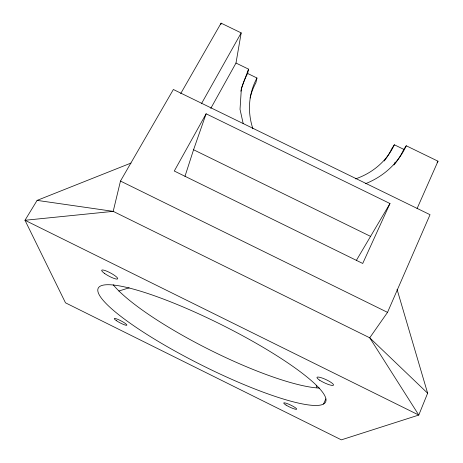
<?xml version="1.0" encoding="UTF-8"?>
<svg xmlns="http://www.w3.org/2000/svg" width="463" height="463" viewBox="0 0 463 463"><rect width="100%" height="100%" fill="white"/><g stroke="black" fill="none" stroke-linecap="round" stroke-linejoin="round"><path stroke-width="0.69" d="M220.897 24.562L221.077 23.15L241.188 32.896L235.991 63.043L210.769 108.423M240.858 91.228A86.87 78.056 22.7 0 1 247.653 73.472L248.538 69.137L235.991 63.043M247.653 73.472L256.971 78.004L255.889 82.755A75.567 68.026 22.7 0 0 250.084 98.063M131.046 163.045L37.109 200.386L24.99 220.278L418.784 415.056L369.729 337.799L387.525 312.369L430.029 214.699L173.365 89.498L120.478 181.056L113.198 211.359L24.99 220.278L65.497 302.825L341.358 439.85L418.784 415.056L427.633 393.209L397.046 289.323M184.957 176.397L193.569 149.752L206.122 113.794L389.979 203.529L362.726 263.464L174.279 171.026L206.122 113.794M248.538 69.137L241.373 88.427L240.025 109.343L243.202 123.633M417.059 208.605L438.01 161.199L406.265 145.776A87.762 78.722 22.7 0 1 365.504 183.701M323.533 404.031A127.117 22.502 26.6 0 0 176.102 304.058A127.117 22.502 26.6 0 0 135.896 327.208A127.117 22.502 26.6 0 0 323.533 404.031L325.819 398.886M201.44 103.729L241.188 32.896M180.692 93.607L221.077 23.15M356.331 260.449L389.979 203.529M394.522 163.306L395.286 162.137M406.265 145.776L403.771 149.358L394.354 144.78L391.704 148.797A75.567 68.026 22.7 0 1 384.18 161.002M437.101 162.305L438.01 161.199M118.852 291.019L129.148 287.824M37.109 200.386L113.198 211.359L369.729 337.799L427.633 393.209M193.569 149.752L370.759 236.477M120.478 181.056L387.525 312.369M316.188 385.494L316.929 387.531M319.412 388.075A126.185 25.147 26.6 0 1 209.745 349.849A126.185 25.147 26.6 0 1 113.203 284.78M394.354 144.78A76.436 68.674 22.7 0 1 355.578 178.874M252.896 128.783A76.436 68.674 22.7 0 1 256.971 78.004M403.771 149.358A86.87 78.056 22.7 0 1 393.938 164.967M319.667 380.204A9.138 1.794 25.1 0 0 333.372 385.28A9.138 1.794 25.1 0 0 322.705 378.225A9.138 1.794 25.1 0 0 319.667 380.204M116.317 320.622A7.119 1.1 27.6 0 0 126.781 325.275A7.119 1.1 27.6 0 0 118.696 319.736A7.119 1.1 27.6 0 0 116.317 320.622M286.065 405.096A7.165 1.111 25.6 0 0 296.586 409.257A7.165 1.111 25.6 0 0 287.94 403.869A7.165 1.111 25.6 0 0 286.065 405.096M104.325 273.268A9.081 1.765 28.2 0 0 117.561 278.963A9.081 1.765 28.2 0 0 107.19 271.359A9.081 1.765 28.2 0 0 104.325 273.268"/></g></svg>
